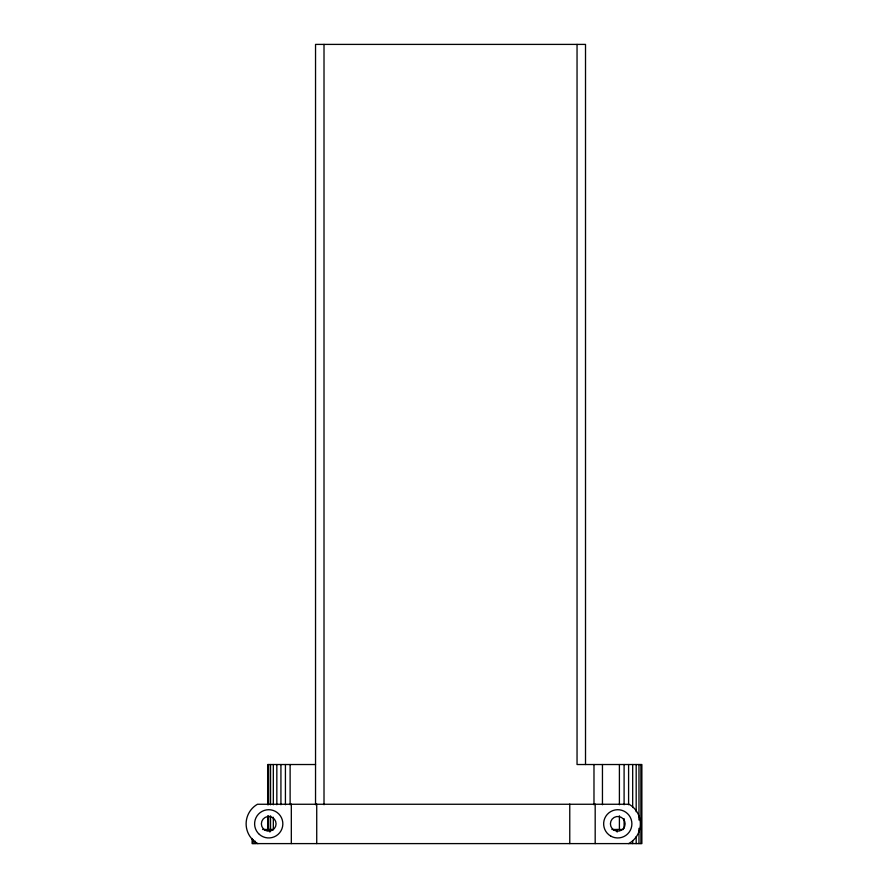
<?xml version="1.0" encoding="UTF-8"?>
<svg xmlns="http://www.w3.org/2000/svg" width="888" height="888" viewBox="0 0 888 888"><rect width="100%" height="100%" fill="white"/><g stroke="black" fill="none" stroke-linecap="round" stroke-linejoin="round"><path stroke-width="1.33" d="M628.582 843.6L629.07 843.4A22.589 22.589 0 0 0 629.07 804.262L257.431 804.262A22.589 22.589 0 0 0 257.431 843.4L257.92 843.6M315.54 764.524L267.654 764.524L267.654 804.761M262.67 829.481L273.415 829.481M611.943 829.481L623.432 829.481M640.892 764.524L640.892 843.6M638.971 764.524L638.971 820.013M638.971 828.338L638.971 843.6M636.185 764.524L636.185 811.699M636.185 836.663L636.185 843.6M632.678 764.524L632.678 807.536M632.678 840.825L632.678 843.6M628.593 764.524L628.593 804.761M624.098 764.524L624.098 804.761M624.098 818.625L624.098 828.338M619.402 764.524L619.402 804.761M619.402 815.85L619.402 829.725M617.149 829.481L617.149 832.045M602.453 764.524L602.453 804.761M595.182 804.062L595.182 843.6M593.983 764.524L593.983 804.761M585.514 764.524L585.514 44.4L315.54 44.4L315.54 804.761M577.045 44.4L577.045 764.524L641.869 764.524L641.869 843.6L252.114 843.6L252.114 838.461M569.763 804.062L569.763 843.6M324.009 44.4L324.009 804.75M316.727 804.062L316.727 843.6M291.32 804.062L291.32 843.6M290.121 764.524L290.121 804.761M285.425 764.524L285.425 804.761M280.93 764.524L280.93 804.761M276.834 764.524L276.834 804.761M273.326 764.524L273.326 804.761M273.326 817.238L273.326 829.725M270.551 764.524L270.551 804.761M270.551 815.85L270.551 829.725M269.885 829.481L269.885 832.045M268.631 764.524L268.631 804.761M268.631 815.85L268.631 829.725M267.654 815.85L267.654 829.725M255.023 841.036L255.023 843.6M253.102 839.748L253.102 843.6M614.096 830.191A7.337 7.337 0 0 0 625.119 823.831A7.337 7.337 0 0 0 614.096 817.471A7.337 7.337 0 0 0 614.096 830.191M610.711 836.063A14.119 14.119 0 0 0 631.89 823.831A14.119 14.119 0 0 0 610.711 811.599A14.119 14.119 0 0 0 610.711 836.063M265.057 830.191A7.337 7.337 0 0 0 276.068 823.831A7.337 7.337 0 0 0 265.057 817.471A7.337 7.337 0 0 0 265.057 830.191M259.374 834.409A14.119 14.119 0 0 0 282.562 826.639A14.119 14.119 0 0 0 264.236 810.444A14.119 14.119 0 0 0 259.374 834.409"/></g></svg>
